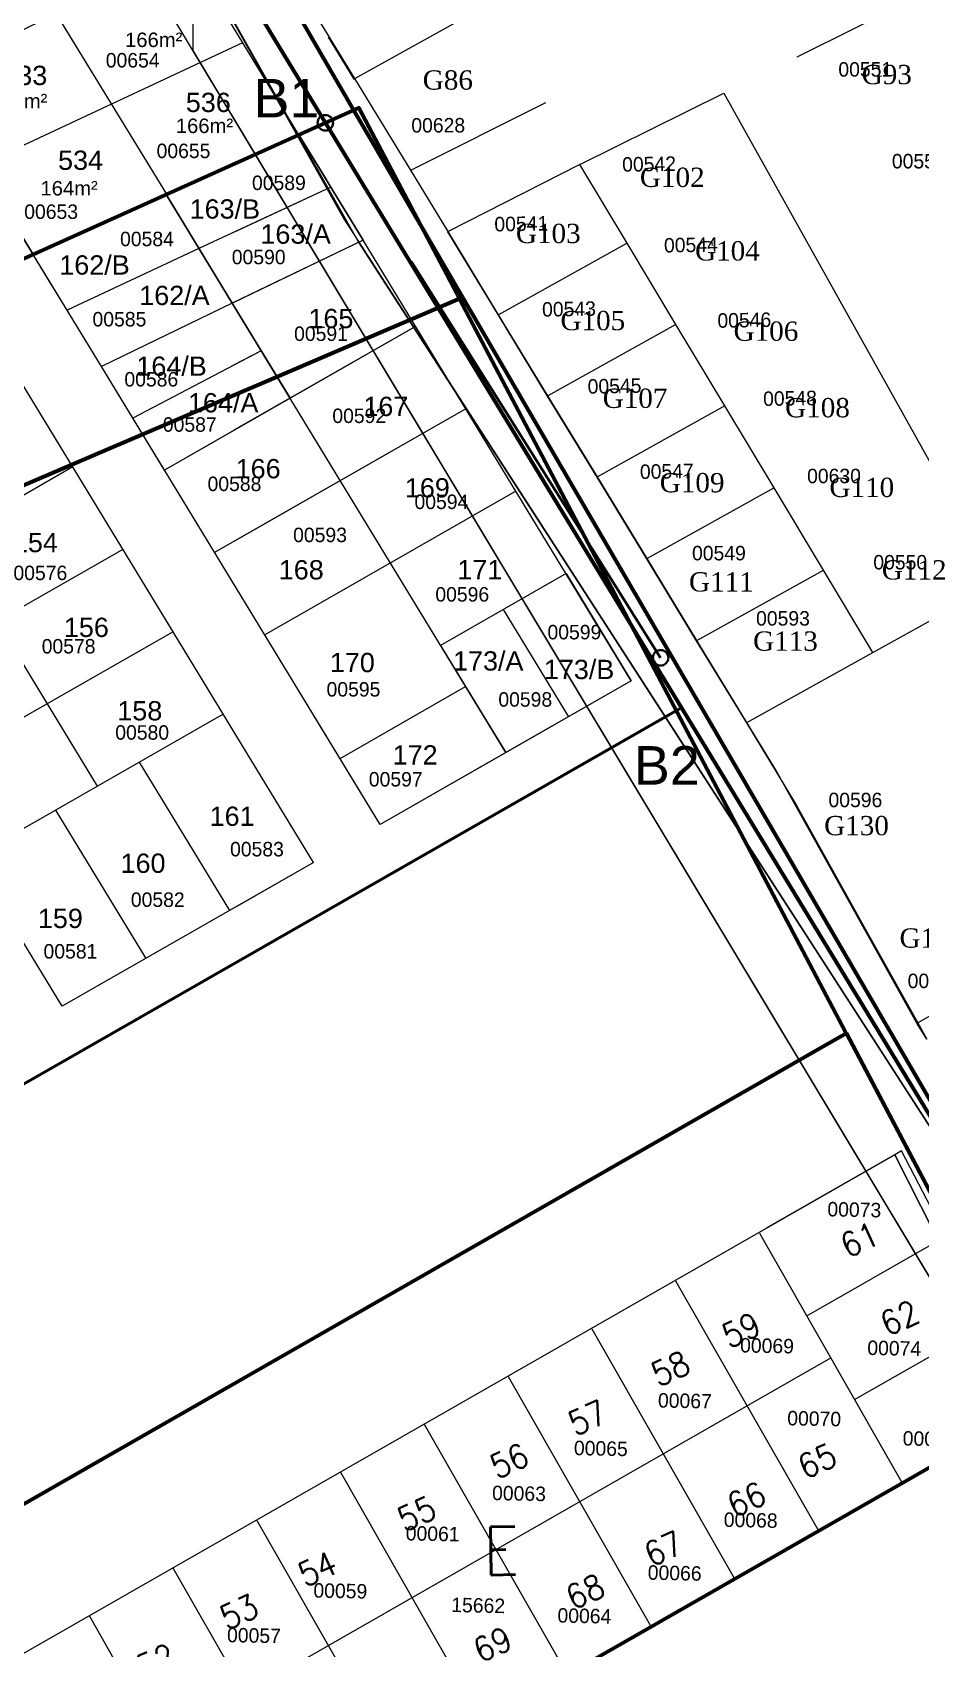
# Model space of a CAD drawing. Header units: metres. Extents: x 245232 to 248406, y 1633796 to 1637634.
# Drawn here: x 245862.9 to 245955, y 1636772.4 to 1636940 of the extents above; entities that cross this region are included whole.
import ezdxf
from ezdxf.enums import TextEntityAlignment as Align

# ---------------------------------------------------------------- set-up
doc = ezdxf.new("R2010")
doc.units = ezdxf.units.M
doc.header["$MEASUREMENT"] = 0
doc.linetypes.add('DGN Style 3', pattern=[2.327058, 1.662184, -0.664874])
for name, color, linetype in [('A_revoir_niveau_0', 7, 'Continuous'), ('historique_numero_parcelle', 7, 'Continuous'), ('limites_sections', 7, 'Continuous'), ('numero_parcelle', 7, 'Continuous')]:
    doc.layers.add(name, color=color, linetype=linetype)
for name, color, linetype, lineweight in [('Frame', 7, 'Continuous', 0), ('LIMITES TITRES FONCIERS', 7, 'Continuous', 0), ('SUP COLLEC1', 90, 'Continuous', 0), ('Toponymie', 7, 'Continuous', 30)]:
    doc.layers.add(name, color=color, linetype=linetype, lineweight=lineweight)
doc.layers.add('LIMITES_PARCELLES', color=7, linetype='Continuous', lineweight=0, true_color=0xffffff)
doc.styles.get("Standard").update_dxf_attribs({"font": 'txt.shx'})
doc.styles.add('Style-FANCY', font='FANCY.shx')
doc.styles.add('Style-STANDARD', font='STANDARD.shx')

# ---------------------------------------------------------------- blocks, each defined once
blk = doc.blocks.new('*U571')
at = {"layer": 'LIMITES TITRES FONCIERS', "color": 5, "linetype": 'Continuous', "lineweight": 53, "flags": 128}
blk.add_lwpolyline([(-220.886155, -16.798387), (-150.631459, -149.738903), (220.886211, 74.538191), (179.075952, 149.738863), (-2.488738, 67.013773)], dxfattribs=at)
blk = doc.blocks.new('*U572')
at = {"layer": 'LIMITES TITRES FONCIERS', "color": 5, "lineweight": 53}
blk.add_3dface([(150.99, 218.565), (172.07, 180.645), (-200.3, -43.995), (-220.59, -5.595)], dxfattribs=at)

msp = doc.modelspace()

# ---------------------------------------------------------------- linework, layer by layer
at = {"layer": 'A_revoir_niveau_0', "color": 7, "linetype": 'Continuous', "lineweight": 0}
for p, q in [((245939.051399, 1636816.106958), (245952.280534, 1636823.680066)), ((245938.262172, 1636815.537622), (245953.1298, 1636789.501202)), ((245943.170205, 1636806.942599), (245956.807095, 1636814.749098)), ((245929.578716, 1636810.579091), (245944.446344, 1636784.542671)), ((245920.89526, 1636805.62056), (245935.762888, 1636779.58414)), ((245948.128739, 1636798.259138), (245961.333568, 1636805.818302)), ((245876.232324, 1636762.844182), (245945.650909, 1636802.598352)), ((245912.211804, 1636800.662029), (245927.079432, 1636774.625609)), ((245903.528348, 1636795.703498), (245918.395976, 1636769.667078)), ((245894.844892, 1636790.744967), (245909.71252, 1636764.708547)), ((245870.644941, 1636742.381194), (245953.954956, 1636790.072578)), ((245886.161436, 1636785.786436), (245901.029063, 1636759.750016)), ((245877.47798, 1636780.827905), (245892.345607, 1636754.791485)), ((245868.794523, 1636775.869374), (245883.662151, 1636749.832954))]:
    msp.add_line(p, q, dxfattribs=at)
at = {"layer": 'A_revoir_niveau_0', "color": 5, "linetype": 'Continuous', "lineweight": 40, "flags": 128}
msp.add_lwpolyline([(245904.959091, 1636911.461804), (245930.174433, 1636870.015722), (245558.774122, 1636657.389392), (245538.087021, 1636715.325371), (245520.969777, 1636762.92637), (245579.818956, 1636789.440258), (245596.181416, 1636760.857858), (245630.890655, 1636780.716536), (245645.799611, 1636754.679451), (245738.660151, 1636806.92273), (245723.770592, 1636833.859662), (245904.959091, 1636911.461804)], close=True, dxfattribs=at)
at = {"layer": 'A_revoir_niveau_0', "color": 7, "linetype": 'Continuous', "lineweight": 0}
msp.add_3dface([(245965.849098, 1636796.909099), (245952.295086, 1636823.651355), (245855.757007, 1636768.388281), (245870.632519, 1636742.402515)], dxfattribs=at)
at = {"layer": 'Frame', "color": 7, "linetype": 'Continuous', "lineweight": 0}
msp.add_line((245952.280534, 1636823.680066), (245952.987631, 1636824.084849), dxfattribs=at)
msp.add_3dface([(245965.849098, 1636796.909099), (245966.822122, 1636797.466105), (245953.002471, 1636824.056296), (245952.295086, 1636823.651355)], dxfattribs=at)
at = {"layer": 'LIMITES TITRES FONCIERS', "linetype": 'Continuous', "lineweight": 0}
msp.add_line((245579.818956, 1636789.440258), (245893.276018, 1636930.66509), dxfattribs=at)
at = {"layer": 'LIMITES TITRES FONCIERS', "color": 7, "linetype": 'Continuous', "lineweight": 0}
for p, q in [((245873.933356, 1636921.950144, -0.201803), (245890.538046, 1636929.43121, -0.204998)), ((245883.636511, 1636926.321797, -0.20367), (245890.538046, 1636929.43121, -0.204998)), ((245862.995185, 1636917.022068, -0.199699), (245878.704785, 1636924.099861, -0.202721))]:
    msp.add_line(p, q, dxfattribs=at)
at = {"layer": 'LIMITES TITRES FONCIERS', "color": 5, "linetype": 'DGN Style 3', "lineweight": 13}
msp.add_line((245906.809281, 1636912.254148), (245870.718623, 1636896.796697), dxfattribs=at)
at = {"layer": 'LIMITES TITRES FONCIERS', "color": 7, "linetype": 'DGN Style 3', "lineweight": 13}
for p, q in [((245889.380113, 1636904.789188, -0.141397), (245873.920826, 1636898.168055, -0.139327)), ((245889.380113, 1636904.789188, -0.141397), (245883.783995, 1636902.3924, -0.140648)), ((245870.71871, 1636896.796605, -0.138898), (245868.163021, 1636895.702016, -0.138555))]:
    msp.add_line(p, q, dxfattribs=at)
at = {"layer": 'LIMITES TITRES FONCIERS', "color": 5, "linetype": 'Continuous', "lineweight": 53, "flags": 128}
for points in [[(245938.212544, 1636985.567514), (245881.153937, 1636957.963089), (245894.101326, 1636935.617321), (245956.170997, 1636828.911222), (246026.166551, 1636866.432662), (246050.251043, 1636842.754736), (246059.497768, 1636848.997098), (246082.853897, 1636864.817709), (246150.924158, 1637003.208159), (246235.110742, 1637058.788011), (246341.240412, 1637009.133349), (246284.700277, 1637138.562999), (245938.212544, 1636985.567514)], [(245896.747107, 1636932.228954), (245907.170733, 1636912.409039), (245723.770592, 1636833.859662), (245738.660151, 1636806.92273), (245645.799611, 1636754.679451), (245630.890655, 1636780.716536), (245596.181416, 1636760.857858), (245579.818956, 1636789.440258), (245896.747107, 1636932.228954)]]:
    msp.add_lwpolyline(points, close=True, dxfattribs=at)
msp.add_lwpolyline([(245945.681217, 1636988.865389), (245876.462552, 1636958.301123), (246016.012136, 1636728.925596), (246094.509622, 1636888.514416), (246094.509451, 1636888.514697)], dxfattribs=at)
at = {"layer": 'LIMITES TITRES FONCIERS', "color": 5, "linetype": 'Continuous', "lineweight": 53}
for points in [[(245896.212425, 1636931.988058), (245903.110465, 1636920.129401), (245896.747107, 1636932.228954)], [(245570.711604, 1636620.550182), (245947.259177, 1636836.275747), (245967.483836, 1636797.856792), (245590.07586, 1636581.7879)]]:
    msp.add_3dface(points, dxfattribs=at)
at = {"layer": 'limites_parcelles'}
for p, q in [((245896.33668309054, 1636935.25354332), (245891.3069957217, 1636943.5207626652)), ((245896.33668309054, 1636935.25354332), (245909.75707199998, 1636942.7321580003)), ((245954.985594, 1636943.870034), (245942.144949, 1636937.452384)), ((245893.580407, 1636939.555633), (245896.232928, 1636935.195725)), ((245896.232928, 1636935.195725), (245896.33668309054, 1636935.25354332)), ((245902.12197507036, 1636925.7443483614), (245896.33668309054, 1636935.25354332)), ((245902.12197507036, 1636925.7443483614), (245916.143463, 1636932.752174)), ((245919.64926900002, 1636926.3381279998), (245934.587988, 1636933.744136)), ((245934.587988, 1636933.744136), (245962.912967, 1636882.914902)), ((245897.186551, 1636918.503184), (245890.538046, 1636929.43121)), ((245919.64926900002, 1636926.3381279998), (245905.99163728725, 1636919.383844419)), ((245924.549033, 1636918.174905), (245919.64926900002, 1636926.3381279998)), ((245905.99163728725, 1636919.383844419), (245902.12197507036, 1636925.7443483614)), ((245883.62832008518, 1636911.9481805412), (245876.766616, 1636923.226639)), ((245905.99163728725, 1636919.383844419), (245905.928581, 1636919.351737)), ((245905.928581, 1636919.351737), (245911.177797, 1636910.723682)), ((245911.23947599615, 1636910.75805309), (245905.99163728725, 1636919.383844419)), ((245897.186551, 1636918.503184), (245883.62832008518, 1636911.9481805412)), ((245924.987356, 1636872.807504), (245897.186551, 1636918.503184)), ((245924.549033, 1636918.174905), (245911.23947599615, 1636910.75805309)), ((245929.604537, 1636909.75221), (245924.549033, 1636918.174905)), ((245870.070089, 1636905.393177), (245862.995185, 1636917.022068)), ((245892.058416, 1636853.955743), (245855.691458, 1636913.731452)), ((245883.62832008518, 1636911.9481805412), (245870.070089, 1636905.393177)), ((245911.973784, 1636865.357256), (245883.62832008518, 1636911.9481805412)), ((245911.23947599615, 1636910.75805309), (245911.177797, 1636910.723682)), ((245911.177797, 1636910.723682), (245916.284662, 1636902.3296069999)), ((245916.34634098262, 1636902.3639780884), (245911.23947599615, 1636910.75805309)), ((245929.604537, 1636909.75221), (245916.34634098262, 1636902.3639780884)), ((245934.679613, 1636901.296908), (245929.604537, 1636909.75221)), ((245869.677265, 1636861.883573), (245841.910841, 1636907.522741)), ((245898.960211, 1636857.907008), (245870.070089, 1636905.393177)), ((245866.013907, 1636839.045307), (245828.130224, 1636901.314031)), ((245916.34634098262, 1636902.3639780884), (245916.284662, 1636902.3296069999)), ((245916.284662, 1636902.3296069999), (245921.411297, 1636893.9030369997)), ((245921.4729756803, 1636893.937407918), (245916.34634098262, 1636902.3639780884)), ((245934.679613, 1636901.296908), (245921.4729756803, 1636893.937407918)), ((245939.77533133337, 1636892.8072156666), (245934.679613, 1636901.296908)), ((245921.4729756803, 1636893.937407918), (245921.411297, 1636893.9030369997)), ((245921.411297, 1636893.9030369997), (245926.557674, 1636885.4440169998)), ((245926.61935772854, 1636885.4783793332), (245921.4729756803, 1636893.937407918)), ((245939.77533133337, 1636892.8072156666), (245926.61935772854, 1636885.4783793332)), ((245944.889062, 1636884.287514), (245939.77533133337, 1636892.8072156666)), ((245926.61935772854, 1636885.4783793332), (245926.557674, 1636885.4440169998)), ((245926.557674, 1636885.4440169998), (245931.724465, 1636876.951441)), ((245931.78614424745, 1636876.9858122354), (245926.61935772854, 1636885.4783793332)), ((245931.78614424745, 1636876.9858122354), (245944.889062, 1636884.287514)), ((245950.024024, 1636875.73244), (245944.889062, 1636884.287514)), ((245950.024024, 1636875.73244), (245962.912967, 1636882.914902)), ((245931.724465, 1636876.951441), (245931.78614424745, 1636876.9858122354)), ((245931.724465, 1636876.951441), (245936.91159400003, 1636868.425438)), ((245936.97327292227, 1636868.4598090504), (245931.78614424745, 1636876.9858122354)), ((245936.97327292227, 1636868.4598090504), (245950.024024, 1636875.73244)), ((245936.91159400003, 1636868.425438), (245936.97327292227, 1636868.4598090504)), ((245936.91159400003, 1636868.425438), (245940.88705028474, 1636861.891042955)), ((245939.986951, 1636863.506273), (245936.97327292227, 1636868.4598090504)), ((245883.376913, 1636848.985598), (245874.018017, 1636864.368646)), ((245940.88705028474, 1636861.891042955), (245939.986951, 1636863.506273)), ((245954.590311, 1636837.300513), (245940.88705028474, 1636861.891042955)), ((245940.88705028474, 1636861.891042955), (245942.112942, 1636859.876064)), ((245874.69541, 1636844.015452), (245865.336514, 1636859.3985)), ((245942.112942, 1636859.876064), (245949.412728, 1636846.776583)), ((245949.412728, 1636846.776583), (245954.6689271601, 1636837.3443224563)), ((245963.84929819306, 1636842.460154392), (245954.6689271601, 1636837.3443224563)), ((245954.6689271601, 1636837.3443224563), (245954.590311, 1636837.300513)), ((245955.62105, 1636835.635736), (245954.590311, 1636837.300513)), ((245954.6689271601, 1636837.3443224563), (245955.62105, 1636835.635736))]:
    msp.add_line(p, q, dxfattribs=at)
at = {"layer": 'limites_sections', "lineweight": 13, "flags": 128}
msp.add_lwpolyline([(246149.535, 1636592.295), (246070.07, 1636609.373), (246025.889, 1636623.421), (246046.154, 1636659.835), (246030.023, 1636685.769), (245957.845, 1636823.563), (245896.711, 1636918.316), (245873.298, 1636959.841), (245897.722, 1636971.857), (245806.576, 1637211.153), (245953.867, 1637267.134), (246051.979, 1637305.254), (246249.188409, 1637387.839947)], dxfattribs=at)
for points in [[(245719.42, 1636353.986), (245698.595, 1636337.993), (245511.761, 1636735.908), (245496.981, 1636773.187), (245560.123, 1636802.218), (245677.175, 1636862.609), (245799.571, 1636923.569), (245873.298, 1636959.841), (245895.178, 1636920.691), (245957.845, 1636823.563), (246030.023, 1636685.769), (246046.154, 1636659.835), (246025.889, 1636623.421), (245978.663, 1636538.563), (245960.384, 1636515.714), (245916.796, 1636464.041), (245868.99, 1636432.405), (245787.087, 1636391.629), (245738.227, 1636368.429), (245719.42, 1636353.986)], [(246020.112622, 1636704.688762), (246019.913522, 1636704.34218), (245870.316301, 1636953.568118), (245875.510895, 1636955.881456), (245895.178, 1636920.691), (245957.845, 1636823.563), (246020.112622, 1636704.688762)], [(245979.036407, 1636772.442624), (245879.571502, 1636938.14914), (245879.547234, 1636948.659213), (245895.178, 1636920.691), (245957.845, 1636823.563), (245984.615662, 1636772.455507), (245979.036407, 1636772.442624)]]:
    msp.add_lwpolyline(points, close=True, dxfattribs=at)
at = {"layer": 'SUP COLLEC1', "color": 7, "linetype": 'Continuous', "lineweight": 13}
for p, q in [((245865.352437, 1636941.98794, -0.104974), (245876.830917, 1636923.255609, -0.202361)), ((245857.394695, 1636926.227503, -0.151921), (245884.724358, 1636938.987076, -0.155401)), ((245883.567138, 1636938.446797, -0.155254), (245884.724358, 1636938.987076, -0.155401)), ((245864.915178, 1636913.866207, -0.216078), (245851.794205, 1636935.432939, -0.104143)), ((245876.766616, 1636923.226639, -0.202348), (245879.18626, 1636919.249509, -0.22299))]:
    msp.add_line(p, q, dxfattribs=at)
at = {"layer": 'SUP COLLEC1', "color": 7, "linetype": 'Continuous', "lineweight": 40}
for p, q in [((245876.766616, 1636923.226639, -0.202348), (245890.538046, 1636929.43121, -0.204998)), ((245883.636511, 1636926.321797, -0.20367), (245890.538046, 1636929.43121, -0.204998)), ((245862.995185, 1636917.022068, -0.199699), (245876.766616, 1636923.226639, -0.202348))]:
    msp.add_line(p, q, dxfattribs=at)
at = {"layer": 'SUP COLLEC1', "color": 7, "linetype": 'Continuous', "lineweight": 0}
for p, q in [((245890.538046, 1636929.43121, -0.204998), (245897.186551, 1636918.503184, -0.169692)), ((245890.538046, 1636929.43121, -0.204998), (245893.394998, 1636924.735285, -0.229371)), ((245893.276, 1636930.665), (245930.174, 1636870.01)), ((245876.766616, 1636923.226639, -0.202348), (245883.62832, 1636911.948181, -0.165911)), ((245876.766616, 1636923.226639, -0.202348), (245879.652576, 1636918.483034, -0.226969)), ((245893.849882, 1636923.987605, -0.187411), (245880.181996, 1636917.612841, -0.184212)), ((245893.849882, 1636923.987605, -0.187411), (245883.680131, 1636919.244388, -0.185031)), ((245880.181996, 1636917.612841, -0.184212), (245866.519331, 1636911.229494, -0.180985)), ((245897.186551, 1636918.503184, -0.169692), (245883.62832, 1636911.948181, -0.165911)), ((245897.186551, 1636918.503184, -0.169692), (245883.724813, 1636911.994832, -0.165938)), ((245870.070089, 1636905.393177, -0.162129), (245862.995185, 1636917.022068, -0.199699)), ((245865.910153, 1636912.230782, -0.224566), (245862.995185, 1636917.022068, -0.199699)), ((245883.62832, 1636911.948181, -0.165911), (245870.070089, 1636905.393177, -0.162129)), ((245883.62832, 1636911.948181, -0.165911), (245889.61642, 1636902.105648, -0.134112)), ((245883.726091, 1636911.787477, -0.165391), (245889.61642, 1636902.105648, -0.134112)), ((245902.629993, 1636909.555896, -0.140786), (245876.602848, 1636894.655401, -0.127438)), ((245902.629993, 1636909.555896, -0.140786), (245883.806264, 1636898.779344, -0.131132)), ((245886.621574, 1636907.028224, -0.150016), (245873.337633, 1636900.022375, -0.144777)), ((245886.621574, 1636907.028224, -0.150016), (245883.764709, 1636905.521535, -0.148889)), ((245876.602848, 1636894.655401, -0.127438), (245870.070089, 1636905.393177, -0.162129)), ((245890.214675, 1636902.448148, -0.134419), (245876.602848, 1636894.655401, -0.127438)), ((245889.61642, 1636902.105648, -0.134112), (245876.602848, 1636894.655401, -0.127438)), ((245907.82938, 1636901.009758, -0.113176), (245881.802234, 1636886.109263, -0.099828)), ((245890.214675, 1636902.448148, -0.134419), (245883.806264, 1636898.779344, -0.131132)), ((245889.61642, 1636902.105648, -0.134112), (245883.806264, 1636898.779344, -0.131132)), ((245907.82938, 1636901.009758, -0.113176), (245883.877032, 1636887.297081, -0.100892)), ((245867.101359, 1636894.977204, -0.137704), (245841.05685, 1636880.066769, -0.124347)), ((245913.028767, 1636892.46362, -0.085565), (245887.001621, 1636877.563125, -0.072217)), ((245872.300746, 1636886.431066, -0.110093), (245846.256237, 1636871.520631, -0.096736)), ((245918.228154, 1636883.917483, -0.057955), (245905.214581, 1636876.467235, -0.051281)), ((245918.228154, 1636883.917483, -0.057955), (245924.987356, 1636872.807504, -0.022062)), ((245911.717026, 1636880.189874, -0.054616), (245918.476229, 1636869.079895, -0.018722)), ((245877.500133, 1636877.884929, -0.082483), (245851.455624, 1636862.974493, -0.069126)), ((245905.214581, 1636876.467235, -0.051281), (245911.973784, 1636865.357256, -0.015388)), ((245924.987356, 1636872.807504, -0.022062), (245898.960211, 1636857.907008, -0.008714)), ((245924.987356, 1636872.807504, -0.022062), (245909.78149, 1636864.102172, -0.014263)), ((245924.987356, 1636872.807504, -0.022062), (245911.973784, 1636865.357256, -0.015388)), ((245894.800701, 1636864.743918, -0.030802), (245907.814274, 1636872.194166, -0.037476)), ((245930.174, 1636870.01), (245558.774, 1636657.389)), ((245882.69952, 1636869.338791, -0.054873), (245856.655011, 1636854.428355, -0.041516)), ((245898.960211, 1636857.907008, -0.008714), (245892.201008, 1636869.016987, -0.044607)), ((245912.965368, 1636865.924936, -0.015896), (245898.960211, 1636857.907008, -0.008714)), ((245911.973784, 1636865.357256, -0.015388), (245898.960211, 1636857.907008, -0.008714)), ((245892.058416, 1636853.955743, -0.005174), (245866.013907, 1636839.045307, 0.008183)), ((245892.058416, 1636853.955743, -0.005174), (245884.110568, 1636849.405614, -0.001098))]:
    msp.add_line(p, q, dxfattribs=at)
at = {"layer": 'SUP COLLEC1', "color": 1, "linetype": 'Continuous', "lineweight": 40}
for p, q in [((245904.959073, 1636911.461713), (245893.276, 1636930.665)), ((245922.893195, 1636883.345224, -26.110332), (245902.204198, 1636916.247106, -25.579111)), ((245928.026455, 1636875.181761, -26.242137), (245922.893195, 1636883.345224, -26.110332))]:
    msp.add_line(p, q, dxfattribs=at)
at = {"layer": 'SUP COLLEC1', "color": 1, "linetype": 'Continuous', "lineweight": 30}
msp.add_line((245930.174415, 1636870.015632), (245558.774104, 1636657.389302), dxfattribs=at)
at = {"layer": 'SUP COLLEC1', "color": 7, "linetype": 'Continuous', "lineweight": 13, "extrusion": (0.0019863025958916, -0.0039816898722815, 0.9999901003248775), "elevation": -6029.53732, "flags": 128}
msp.add_lwpolyline([(245851.309412, 1636924.401023), (245862.51056, 1636905.990006), (245890.053377, 1636918.399247), (245878.425826, 1636937.511129), (245851.309412, 1636924.401023), (245851.309412, 1636924.401023)], close=True, dxfattribs=at)
at = {"layer": 'SUP COLLEC1', "color": 7, "linetype": 'Continuous', "lineweight": 30}
msp.add_circle((245893.276, 1636930.665), 0.8, dxfattribs=at)
at = {"layer": 'SUP COLLEC1', "linetype": 'Continuous', "lineweight": 0}
msp.add_circle((245893.276018, 1636930.66509), 0.8, dxfattribs=at)
at = {"layer": 'SUP COLLEC1', "color": 3, "linetype": 'Continuous', "lineweight": 13}
msp.add_circle((245893.276018, 1636930.66509), 0.8, dxfattribs=at)
at = {"layer": 'SUP COLLEC1', "color": 7, "linetype": 'Continuous', "lineweight": 30, "extrusion": (0.066340678993915, 0.0256108565425995, 0.9974682944022735)}
msp.add_circle((1438464.994545, -816866.535818, 58210.632018), 0.8000000000000002, dxfattribs=at)
at = {"layer": 'SUP COLLEC1', "linetype": 'Continuous', "lineweight": 40}
msp.add_3dface([(245893.276, 1636930.665), (245930.174, 1636870.01), (245558.774, 1636657.389), (245520.97, 1636762.926)], dxfattribs=at)

# ---------------------------------------------------------------- block references
at = {"layer": 'LIMITES TITRES FONCIERS', "color": 5, "linetype": 'Continuous', "lineweight": 53, "rotation": 358.6901}
msp.add_blockref('*U571', (245724.72674, 1636766.806508), dxfattribs=at)
msp.add_blockref('*U571', (245724.72674, 1636766.806508), dxfattribs=at)
at = {"layer": 'LIMITES TITRES FONCIERS', "color": 5, "lineweight": 53, "rotation": 358.690123}
msp.add_blockref('*U572', (245791.329628, 1636621.192749), dxfattribs=at)

# ---------------------------------------------------------------- texts
at = {"layer": 'historique_numero_parcelle', "color": 3, "extrusion": (-0.0009914206206704, 0.0026275539019333, 0.9999960565150471), "style": 'Style-FANCY'}
for s, p in [('00654', (245873.178889, 1636932.175828, 4043.975579)), ('00655', (245878.444737, 1636922.775008, 4043.834394)), ('00653', (245864.728902, 1636916.468283, 4044.905582))]:
    msp.add_text(s, height=1.499994, rotation=7.5e-05, dxfattribs=at).set_placement(p, align=Align.MIDDLE_CENTER)
at = {"layer": 'historique_numero_parcelle', "color": 3, "extrusion": (-0.0009914206206706, 0.002627553901933, 0.9999960565150471), "style": 'Style-FANCY'}
for s, p in [('00589', (245888.344816, 1636919.430045, 4057.134367)), ('00589', (245888.344816, 1636919.430045, 4057.134367)), ('00584', (245874.671906, 1636913.60845, 4057.134367)), ('00590', (245886.250852, 1636911.733742, 4057.134367)), ('00585', (245871.818175, 1636905.286753, 4057.134367)), ('00591', (245892.70938, 1636903.779614, 4057.134367)), ('00591', (245892.70938, 1636903.779614, 4057.134367)), ('00586', (245875.120729, 1636899.057911, 4057.134367)), ('00592', (245896.67337, 1636895.270367, 4057.134367)), ('00592', (245896.67337, 1636895.270367, 4057.134367)), ('00587', (245879.10704, 1636894.367638, 4057.134367)), ('00588', (245883.740428, 1636888.213722, 4057.134367)), ('00594', (245905.186709, 1636886.349587, 4057.134367)), ('00594', (245905.186709, 1636886.349587, 4057.134367)), ('00593', (245892.60738, 1636882.91773, 4057.134367)), ('00593', (245892.60738, 1636882.91773, 4057.134367)), ('00576', (245863.622434, 1636878.980703, 4057.134367)), ('00596', (245907.347189, 1636876.755761, 4057.134367)), ('00596', (245907.347189, 1636876.755761, 4057.134367)), ('00599', (245918.96864, 1636872.838239, 4057.134367)), ('00599', (245918.96864, 1636872.838239, 4057.134367)), ('00578', (245866.551094, 1636871.373027, 4057.134367)), ('00595', (245896.071758, 1636866.907479, 4057.134367)), ('00595', (245896.071758, 1636866.907479, 4057.134367)), ('00598', (245913.876153, 1636865.857246, 4057.134367)), ('00598', (245913.876153, 1636865.857246, 4057.134367)), ('00580', (245874.175948, 1636862.433262, 4057.134367)), ('00597', (245900.452973, 1636857.580341, 4057.134367)), ('00597', (245900.452973, 1636857.580341, 4057.134367)), ('00583', (245886.07188, 1636850.334433, 4057.134367)), ('00582', (245875.790326, 1636845.096364, 4057.134367)), ('00581', (245866.74182, 1636839.739551, 4057.134367))]:
    msp.add_text(s, height=1.499994, rotation=7.5e-05, dxfattribs=at).set_placement(p, align=Align.MIDDLE_CENTER)
at = {"layer": 'historique_numero_parcelle', "color": 92, "linetype": 'Continuous', "lineweight": 0, "style": 'Style-FANCY'}
for s, p in [('00073', (245948.099724, 1636817.963774)), ('00069', (245939.053933, 1636803.853445)), ('00074', (245952.237322, 1636803.593767)), ('00067', (245930.542725, 1636798.141951)), ('00070', (245943.941367, 1636796.29467)), ('00065', (245921.83047, 1636793.204344)), ('00075', (245955.906881, 1636794.200671)), ('00063', (245913.3496, 1636788.538427)), ('00061', (245904.40389, 1636784.362036)), ('00068', (245937.361586, 1636785.765928)), ('00066', (245929.483955, 1636780.286753)), ('00059', (245894.835426, 1636778.432507)), ('00064', (245920.127819, 1636775.840426)), ('00057', (245885.882405, 1636773.808588))]:
    msp.add_text(s, height=1.499994, rotation=358.798932, dxfattribs=at).set_placement(p, align=Align.MIDDLE_CENTER)
at = {"layer": 'numero_parcelle', "color": 2, "linetype": 'Continuous', "lineweight": 13, "style": 'Style-FANCY'}
msp.add_text('15662', height=1.5, rotation=358.666632, dxfattribs=at).set_placement((245906.315373, 1636776.2437))
at = {"layer": 'SUP COLLEC1', "color": 7, "linetype": 'Continuous', "lineweight": 13, "extrusion": (0.0019863025960168, -0.0039816898709172, 0.9999901003248828), "attachment_point": 1, "text_direction": (0.9999980278954455, 3.0000000836865037e-06, -0.0019860000554004654), "line_spacing_factor": 0.6}
for s, insert, char_height in [('\\fArial|b0|i0|c00|p39;166m²', (245872.521977, 1636940.017818, -0.127059), 1.5), ('\\fArial|b0|i0|c00|p39;533', (245859.798124, 1636936.578101, -0.115482), 2), ('\\fArial|b0|i0|c00|p39;163m²', (245858.53454, 1636933.666083, -0.124567), 1.5), ('\\fArial|b0|i0|c00|p39;536', (245878.817987, 1636933.778653, -0.164408), 2), ('\\fArial|b0|i0|c00|p39;166m²', (245877.784945, 1636931.100787, -0.173018), 1.5), ('\\fArial|b0|i0|c00|p39;534', (245865.578866, 1636927.779659, -0.161997), 2), ('\\fArial|b0|i0|c00|p39;164m²', (245863.754515, 1636924.626113, -0.17093), 1.5)]:
    msp.add_mtext(s, dxfattribs=dict(at, insert=insert, char_height=char_height))
at = {"layer": 'SUP COLLEC1', "color": 7, "linetype": 'Continuous', "lineweight": 40, "char_height": 4, "attachment_point": 5, "line_spacing_factor": 0.6}
for s, insert in [('\\fArial|b0|i0|c00|p39;B1', (245889.249068, 1636933.214075)), ('\\fArial|b0|i0|c00|p39;B2', (245928.667388, 1636864.028022))]:
    msp.add_mtext(s, dxfattribs=dict(at, insert=insert))
at = {"layer": 'SUP COLLEC1', "linetype": 'Continuous', "lineweight": 0, "insert": (245889.249086, 1636933.214165), "char_height": 4, "attachment_point": 5, "line_spacing_factor": 0.6}
msp.add_mtext('\\fArial|b0|i0|c00|p39;B1', dxfattribs=at)
at = {"layer": 'SUP COLLEC1', "color": 7, "linetype": 'Continuous', "lineweight": 40, "extrusion": (-0.0009914206206706, 0.002627553901933, 0.9999960565150471), "char_height": 2, "attachment_point": 5, "text_direction": (0.9999995089593616, 9.999995089593617e-07, 0.0009909995133787273), "line_spacing_factor": 0.6}
for s, insert in [('\\fArial|b0|i0|c00|p39;163/B', (245882.864002, 1636921.713578, -0.192328)), ('\\fArial|b0|i0|c00|p39;163/A', (245890.199628, 1636919.108917, -0.178211)), ('\\fArial|b0|i0|c00|p39;163/A', (245890.199628, 1636919.108917, -0.178211)), ('\\fArial|b0|i0|c00|p39;162/B', (245869.356634, 1636915.906469, -0.190461)), ('\\fArial|b0|i0|c00|p39;162/A', (245877.642019, 1636912.750823, -0.173955)), ('\\fArial|b0|i0|c00|p39;165', (245893.85439, 1636910.350332, -0.151574)), ('\\fArial|b0|i0|c00|p39;165', (245893.85439, 1636910.350332, -0.151574)), ('\\fArial|b0|i0|c00|p39;164/B', (245877.344972, 1636905.414286, -0.154972)), ('\\fArial|b0|i0|c00|p39;164/A', (245882.695676, 1636901.620716, -0.139699)), ('\\fArial|b0|i0|c00|p39;167', (245899.548761, 1636901.242468, -0.121997)), ('\\fArial|b0|i0|c00|p39;167', (245899.548761, 1636901.242468, -0.121997)), ('\\fArial|b0|i0|c00|p39;166', (245886.316088, 1636894.784143, -0.118146)), ('\\fArial|b0|i0|c00|p39;166', (245886.316088, 1636894.784143, -0.118146)), ('\\fArial|b0|i0|c00|p39;169', (245903.849365, 1636892.796994, -0.095542)), ('\\fArial|b0|i0|c00|p39;169', (245903.849365, 1636892.796994, -0.095542)), ('\\fArial|b0|i0|c00|p39;154', (245863.230706, 1636887.121907, -0.120901)), ('\\fArial|b0|i0|c00|p39;168', (245890.782099, 1636884.299179, -0.086169)), ('\\fArial|b0|i0|c00|p39;168', (245890.782099, 1636884.299179, -0.086169)), ('\\fArial|b0|i0|c00|p39;171', (245909.284198, 1636884.327864, -0.067901)), ('\\fArial|b0|i0|c00|p39;171', (245909.284198, 1636884.327864, -0.067901)), ('\\fArial|b0|i0|c00|p39;156', (245868.510519, 1636878.330675, -0.092567)), ('\\fArial|b0|i0|c00|p39;170', (245896.075152, 1636874.682641, -0.055653)), ('\\fArial|b0|i0|c00|p39;170', (245896.075152, 1636874.682641, -0.055653)), ('\\fArial|b0|i0|c00|p39;173/A', (245910.161612, 1636874.847736, -0.042121)), ('\\fArial|b0|i0|c00|p39;173/A', (245910.161612, 1636874.847736, -0.042121)), ('\\fArial|b0|i0|c00|p39;173/B', (245919.57667, 1636873.964427, -0.030466)), ('\\fArial|b0|i0|c00|p39;173/B', (245919.57667, 1636873.964427, -0.030466)), ('\\fArial|b0|i0|c00|p39;158', (245874.048631, 1636869.678701, -0.064342)), ('\\fArial|b0|i0|c00|p39;172', (245902.584623, 1636865.116372, -0.024063)), ('\\fArial|b0|i0|c00|p39;172', (245902.584623, 1636865.116372, -0.024063)), ('\\fArial|b0|i0|c00|p39;161', (245883.616136, 1636858.740523, -0.026116)), ('\\fArial|b0|i0|c00|p39;160', (245874.384485, 1636853.866932, -0.022463)), ('\\fArial|b0|i0|c00|p39;159', (245865.81954, 1636848.151544, -0.015937))]:
    msp.add_mtext(s, dxfattribs=dict(at, insert=insert))
at = {"layer": 'toponymie', "color": 2, "linetype": 'Continuous', "lineweight": 0, "char_height": 1.999998, "attachment_point": 5, "line_spacing_factor": 0.794392, "style": 'Style-FANCY'}
for s, insert in [('\\fTimes New Roman|b0|i0|c00|p23;G86', (245905.973037, 1636935.086963)), ('\\fTimes New Roman|b0|i0|c00|p23;G93', (245951.468051, 1636935.656348)), ('\\fTimes New Roman|b0|i0|c00|p23;G102', (245929.231911, 1636924.996002)), ('\\fTimes New Roman|b0|i0|c00|p23;G103', (245916.383787, 1636919.176405)), ('\\fTimes New Roman|b0|i0|c00|p23;G104', (245934.947616, 1636917.366951)), ('\\fTimes New Roman|b0|i0|c00|p23;G105', (245921.000318, 1636910.141359)), ('\\fTimes New Roman|b0|i0|c00|p23;G106', (245938.941282, 1636909.041015)), ('\\fTimes New Roman|b0|i0|c00|p23;G107', (245925.378695, 1636902.084396)), ('\\fTimes New Roman|b0|i0|c00|p23;G108', (245944.28449, 1636901.106313)), ('\\fTimes New Roman|b0|i0|c00|p23;G109', (245931.289809, 1636893.330549)), ('\\fTimes New Roman|b0|i0|c00|p23;G110', (245948.876595, 1636892.841508)), ('\\fTimes New Roman|b0|i0|c00|p23;G111', (245934.321207, 1636883.045815)), ('\\fTimes New Roman|b0|i0|c00|p23;G112', (245954.302241, 1636884.28939)), ('\\fTimes New Roman|b0|i0|c00|p23;G113', (245940.965595, 1636876.90486)), ('\\fTimes New Roman|b0|i0|c00|p23;G130', (245948.326302, 1636857.772417)), ('\\fTimes New Roman|b0|i0|c00|p23;G131', (245956.138565, 1636846.115473))]:
    msp.add_mtext(s, dxfattribs=dict(at, insert=insert))
at = {"layer": 'toponymie', "color": 3, "lineweight": 0, "char_height": 1.499994, "attachment_point": 5, "line_spacing_factor": 0.6, "style": 'Style-FANCY'}
for s, insert in [('\\FFANCY;00551', (245949.233835, 1636936.189801)), ('\\FFANCY;00553', (245954.780225, 1636926.672925)), ('\\FFANCY;00630', (245945.993587, 1636894.029436)), ('\\FFANCY;00549', (245934.067263, 1636886.029921)), ('\\FFANCY;00550', (245952.857232, 1636885.086437)), ('\\FFANCY;00593', (245940.706157, 1636879.264861)), ('\\FFANCY;00596', (245948.209452, 1636860.435378)), ('\\FFANCY;00597', (245956.413233, 1636841.671714))]:
    msp.add_mtext(s, dxfattribs=dict(at, insert=insert))
for s, insert, rotation in [('\\FFANCY;00628', (245904.977061, 1636930.395345), 0.13229611667227523), ('\\FFANCY;00542', (245926.827718, 1636926.375782), 0.9999764115846524), ('\\FFANCY;00541', (245913.584054, 1636920.184136), 0.9999764115846524), ('\\FFANCY;00544', (245931.160298, 1636917.993833), 0.9999764115846524), ('\\FFANCY;00543', (245918.525462, 1636911.345552), 0.9999764115846524), ('\\FFANCY;00546', (245936.698914, 1636910.192165), 0.9999764115846524), ('\\FFANCY;00545', (245923.248152, 1636903.361463), 0.9999764115846524), ('\\FFANCY;00548', (245941.434345, 1636902.081653), 0.9999764115846524), ('\\FFANCY;00547', (245928.666278, 1636894.513553), 0.9999764115846524)]:
    msp.add_mtext(s, dxfattribs=dict(at, insert=insert, rotation=rotation))
at = {"layer": 'toponymie', "color": 7, "linetype": 'Continuous', "lineweight": 0, "line_spacing_factor": 0.6, "style": 'Style-STANDARD'}
for s, insert, char_height, attachment_point, rotation in [('61\\P', (245948.66123, 1636814.845315), 2.499864, 5, 24.488893113529286), ('59\\P', (245936.380472, 1636805.479736), 2.499864, 5, 24.488893113529286), ('62\\P', (245952.775561, 1636806.732742), 2.499864, 5, 24.488893113529286), ('58\\P', (245929.042562, 1636801.486405), 2.499864, 5, 24.488893113529286), ('57\\P', (245920.445436, 1636796.381074), 2.499864, 5, 24.488893113529286), ('56\\P', (245912.333447, 1636791.920629), 2.499864, 5, 24.488893113529286), ('65\\P', (245944.256405, 1636791.912966), 2.499864, 5, 24.488893113529286), ('66\\P', (245936.918495, 1636787.919635), 2.499864, 5, 24.488893113529286), ('55\\P', (245902.742372, 1636786.442326), 2.499864, 5, 24.488893113529286), ('E\\P', (245909.603186, 1636785.064654), 4.999734, 1, 0.8598703746045633), ('67\\P', (245928.321368, 1636782.814304), 2.499864, 5, 24.488893113529286), ('54\\P', (245892.455387, 1636780.718149), 2.499864, 5, 24.488893113529286), ('68\\P', (245920.209379, 1636778.353859), 2.499864, 5, 24.488893113529286), ('53\\P', (245884.342422, 1636776.258727), 2.499864, 5, 24.488893113529286), ('69\\P', (245910.619304, 1636772.875532), 2.499864, 5, 24.488893113529286), ('52\\P', (245875.745272, 1636771.152396), 2.499864, 5, 24.488893113529286)]:
    msp.add_mtext(s, dxfattribs=dict(at, insert=insert, char_height=char_height, attachment_point=attachment_point, rotation=rotation))

doc.saveas('drawing.dxf')
